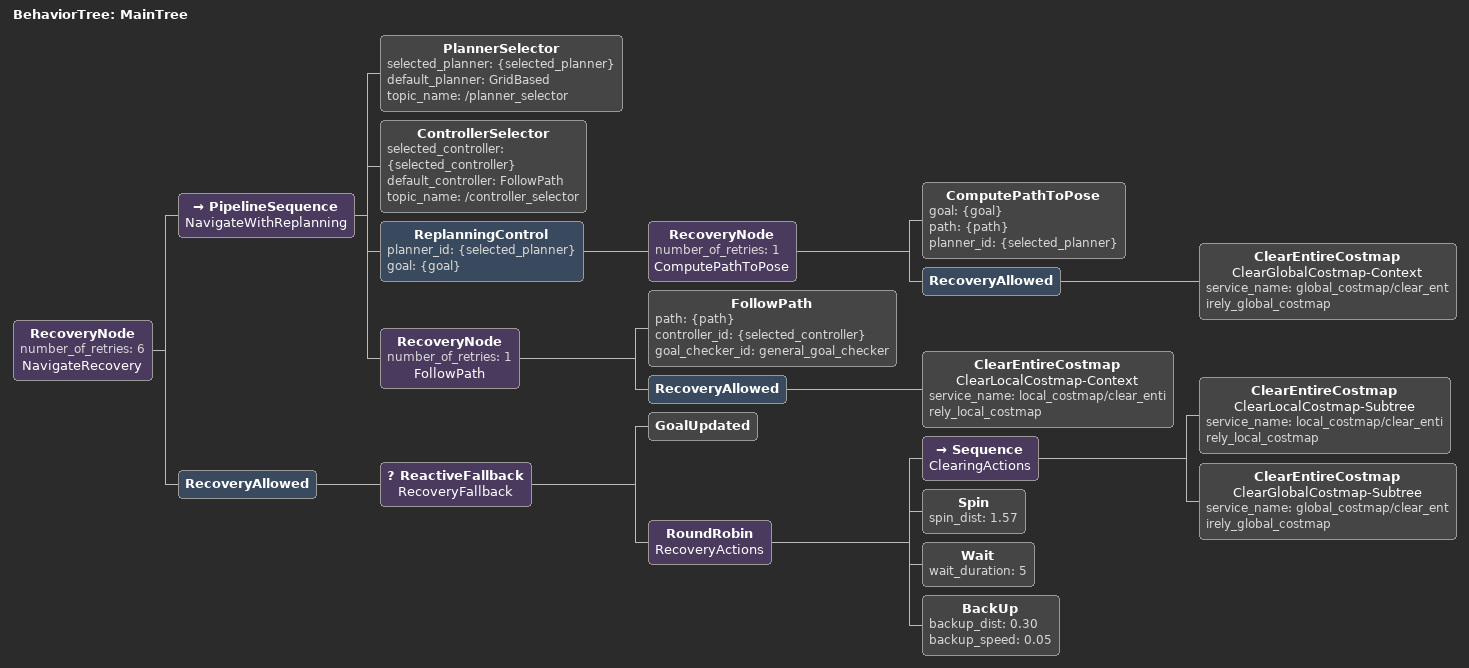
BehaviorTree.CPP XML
<root main_tree_to_execute="MainTree">
  <BehaviorTree ID="MainTree">
    <RecoveryNode number_of_retries="6" name="NavigateRecovery">
      <PipelineSequence name="NavigateWithReplanning">
        <PlannerSelector selected_planner="{selected_planner}" default_planner="GridBased" topic_name="/planner_selector" />
        <ControllerSelector selected_controller="{selected_controller}" default_controller="FollowPath" topic_name="/controller_selector" />
        <ReplanningControl planner_id="{selected_planner}" goal="{goal}">
          <RecoveryNode number_of_retries="1" name="ComputePathToPose">
            <ComputePathToPose goal="{goal}" path="{path}" planner_id="{selected_planner}" />
            <RecoveryAllowed>
              <ClearEntireCostmap name="ClearGlobalCostmap-Context" service_name="global_costmap/clear_entirely_global_costmap" />
            </RecoveryAllowed>
          </RecoveryNode>
        </ReplanningControl>
        <RecoveryNode number_of_retries="1" name="FollowPath">
          <FollowPath path="{path}" controller_id="{selected_controller}" goal_checker_id="general_goal_checker" />
          <RecoveryAllowed>
            <ClearEntireCostmap name="ClearLocalCostmap-Context" service_name="local_costmap/clear_entirely_local_costmap" />
          </RecoveryAllowed>
        </RecoveryNode>
      </PipelineSequence>
      <RecoveryAllowed>
        <ReactiveFallback name="RecoveryFallback">
          <GoalUpdated />
          <RoundRobin name="RecoveryActions">
            <Sequence name="ClearingActions">
              <ClearEntireCostmap name="ClearLocalCostmap-Subtree" service_name="local_costmap/clear_entirely_local_costmap" />
              <ClearEntireCostmap name="ClearGlobalCostmap-Subtree" service_name="global_costmap/clear_entirely_global_costmap" />
            </Sequence>
            <Spin spin_dist="1.57" />
            <Wait wait_duration="5" />
            <BackUp backup_dist="0.30" backup_speed="0.05" />
          </RoundRobin>
        </ReactiveFallback>
      </RecoveryAllowed>
    </RecoveryNode>
  </BehaviorTree>
</root>
